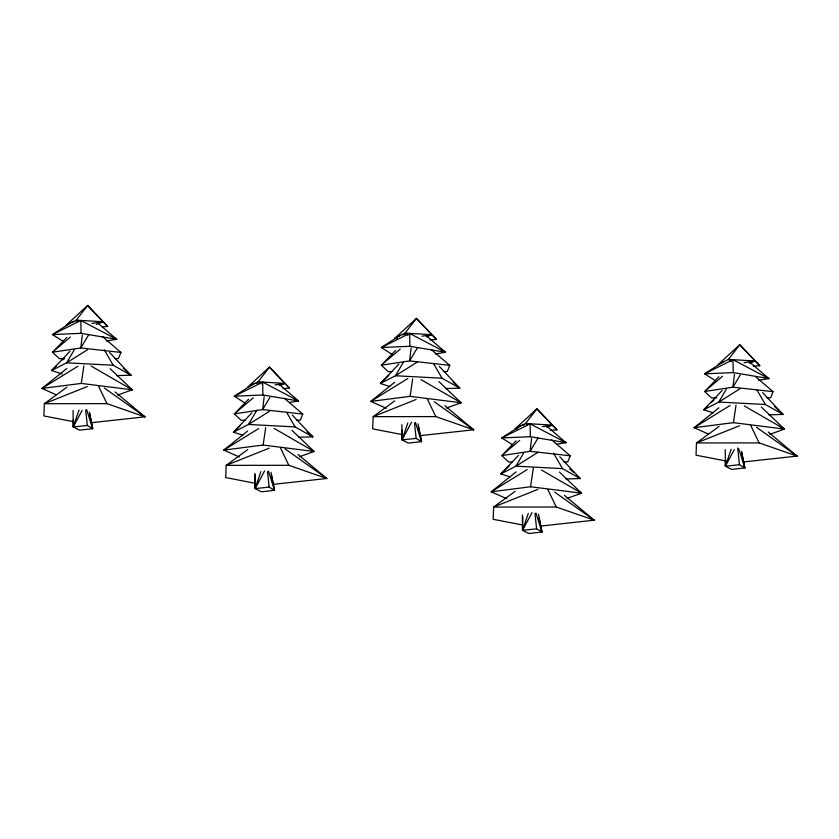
<?xml version="1.0" encoding="UTF-8"?>
<svg xmlns="http://www.w3.org/2000/svg" width="839" height="839" viewBox="0 0 839 839"><rect width="100%" height="100%" fill="white"/><g stroke="black" fill="none" stroke-linecap="round" stroke-linejoin="round"><path stroke-width="1.26" d="M73.413 419.531L73.224 426.936L79.548 430.155L92.678 428.677L89.469 412.127M255.402 475.021L255.066 488.581L261.39 491.801L274.521 490.333L271.06 472.504M402.29 430.019L402.038 439.888L408.362 443.097L421.493 441.629L418.032 423.8M522.844 516.73L522.519 530.3L528.832 533.51L541.963 532.041L538.502 514.213M725.525 460.024L725.368 466.19L731.692 469.4L744.822 467.931L741.613 451.382M82.316 335.055L80.806 347.954L52.479 352.233L59.359 358.641L64.498 358.641M264.159 396.7L262.649 409.6L234.322 413.879L241.202 420.297L245.051 420.287M411.131 347.996L409.621 360.896L381.294 365.185L388.174 371.593L392.023 371.593M531.601 438.409L530.091 451.309L501.764 455.598L508.644 462.006L512.493 462.006M734.461 374.299L732.95 387.199L704.624 391.488L711.503 397.896L716.642 397.885M66.763 368.573L41.95 388.447L81.278 383.413L83.869 365.94M247.62 431.015L223.793 450.103L263.121 445.058L265.711 427.596M394.592 382.322L370.765 401.399L410.093 396.354L412.683 378.892M516.058 471.938L491.235 491.811L530.563 486.767L533.331 468.057M718.918 407.827L694.094 427.701L733.422 422.657L736.013 405.195M79.013 410.04L73.224 426.936L87.319 425.467L92.678 428.677L89.511 413.27M260.856 471.686L255.066 488.581L269.162 487.123L274.521 490.333L271.354 474.926M407.827 422.982L402.038 439.888L416.134 438.419L421.493 441.629L418.325 426.222M528.297 513.395L522.519 530.3L536.603 528.832L541.963 532.041L539.068 517.925M731.157 449.284L725.368 466.19L739.463 464.722L744.822 467.931L741.655 452.525M102.368 336.502L120.91 352.422L118.467 358.568L114.618 358.568M284.211 398.158L302.753 414.067L300.31 420.224L296.461 420.224M431.183 349.454L449.725 365.364L447.281 371.52L443.432 371.52M551.653 439.867L570.195 455.787L567.751 461.932L563.902 461.932M755.488 376.596L773.055 391.666L770.611 397.822L766.762 397.822M82.159 410.365L73.224 426.936L73.066 410.428M264.6 470.91L255.066 488.581L254.92 473.353M411.571 422.206L402.038 439.888L401.891 424.649M532.041 512.619L522.519 530.3L522.361 515.062M734.303 449.62L725.368 466.19L725.211 449.683M74.356 349.601L66.659 362.815L51.599 370.555L62.233 373.953M256.849 410.156L248.501 424.461L233.441 432.211L242.891 435.231M403.181 362.553L395.473 375.757L380.413 383.507L389.862 386.527M523.651 452.966L515.943 466.169L500.883 473.92L510.332 476.94M726.501 388.856L718.803 402.059L703.743 409.81L713.192 412.83M88.672 334.74L80.806 347.954L120.91 352.422M269.854 397.487L262.649 409.6L302.753 414.067M417.486 347.682L409.621 360.896L449.725 365.364M537.956 438.094L530.091 451.309L570.195 455.787M740.166 375.085L732.95 387.199L773.055 391.666M70.067 351.142L51.599 370.555L56.244 366.129M251.91 412.788L233.441 432.211L239.944 426.013M398.882 364.084L380.413 383.507L388.772 375.536M518.471 455.43L500.883 473.92L509.242 465.949M722.211 390.397L703.743 409.81L707.455 406.265M66.774 337.488L52.479 352.233L70.413 337.016M248.617 399.133L234.322 413.879L253.252 397.822M395.589 350.429L381.294 365.185L400.224 349.118M516.058 440.842L501.764 455.598L519.698 440.37M718.918 376.732L704.624 391.488L722.557 376.26M62.736 359.931L64.593 358.159M711.168 402.72L713.958 400.067M397.287 338.578L394.812 338.274L416.438 318.432L436.437 339.428L429.998 339.879M517.757 429.002L515.282 428.687L536.908 408.845L556.907 429.841L550.468 430.292M66.931 387.167L44.331 403.706L43.89 415.945L73.203 421.618M247.746 449.568L226.173 465.362L225.733 477.59L255.046 483.264M394.718 400.874L373.145 416.658L372.705 428.886L402.017 434.56M515.188 491.287L493.615 507.071L493.175 519.299L522.487 524.973M719.075 426.422L696.475 442.961L696.034 455.189L726.616 461.114M253.388 383.884L234.322 396.218L245.061 403.066M400.36 335.181L381.305 347.524L392.033 354.362M520.83 425.593L501.774 437.937L512.503 444.775M723.69 361.483L704.634 373.827L715.363 380.665M87.634 349.632L66.659 362.815L113.202 365.259L130.915 375.19L116.747 375.62M269.476 411.278L248.501 424.461L295.045 426.915L312.758 436.836L298.59 437.266M417.549 361.882L395.473 375.757L442.017 378.211L459.73 388.142L445.561 388.562M538.019 452.294L515.943 466.169L562.487 468.623L580.2 478.555L566.031 478.975M739.778 388.877L718.803 402.059L765.346 404.513L783.06 414.445L768.891 414.865M77.891 366.244L41.95 388.447L56.255 394.802M258.643 428.561L223.793 450.103L239.283 456.982M407.796 378.515L370.765 401.399L386.265 408.278M527.175 469.599L491.235 491.811L506.735 498.702M730.035 405.489L694.094 427.701L708.399 434.057M394.812 338.274L405.069 333.104L416.438 318.432L436.437 339.428M515.282 428.687L525.539 423.517L536.908 408.845L556.907 429.841M79.705 321.022L52.479 334.572L63.219 341.41M289.539 402.468L298.516 400.948L262.68 382.112L234.322 396.218L262.911 394.991L298.516 400.948L279.922 384.944M435.231 353.985L445.488 352.244L409.652 333.408L381.305 347.524L409.893 346.297L445.488 352.244L426.894 336.24M528.99 424.387L501.774 437.937L530.363 436.71L565.958 442.656L547.364 426.652M731.849 360.277L704.634 373.827L733.213 372.6L768.818 378.546L749.237 361.703M87.329 386.527L44.331 403.706L106.993 403.653L144.906 416.836L91.084 422.741M269.172 448.173L226.173 465.362L288.836 465.299L326.749 478.492L272.927 484.397M416.144 399.469L373.145 416.658L435.808 416.595L473.72 429.788L419.899 435.693M537.809 489.41L493.615 507.071L556.278 507.008L594.19 520.201L540.368 526.105M739.474 425.782L696.475 442.961L759.138 442.898L797.05 456.091L743.228 461.995M96.244 324.399L103.166 321.757L107.623 326.476L102.473 326.843M279.24 385.604L285.008 383.402L289.465 388.132L283.026 388.583M426.212 336.9L431.98 334.698L405.069 333.104L408.006 335.222M546.682 427.324L552.45 425.111L525.539 423.517L527.49 424.933M749.542 363.203L755.31 361.001L759.767 365.731L753.328 366.182M117.659 395.075L132.258 389.82L110.14 368.688M299.502 456.731L314.101 451.466L291.982 430.344M446.484 408.027L461.083 402.762L438.954 381.64M566.954 498.439L581.553 493.175L559.424 472.053M769.803 434.329L784.402 429.065L761.361 407.062M73.874 321.788L71.546 322.239L52.479 334.572L81.068 333.345L116.673 339.292L98.079 323.288M76.192 321.347L78.509 320.907M402.689 334.74L405.006 334.3M255.717 383.444L258.034 383.004M521.994 425.373L524.323 424.933M106.417 341.043L116.673 339.292L113.475 337.299M758.561 380.287L768.818 378.546L764.549 375.893M556.981 444.188L565.958 442.656L563.829 441.324M91.902 323.435L103.166 321.757L87.623 305.49L65.998 325.333L76.244 320.152L87.623 305.49L107.623 326.476M421.975 336.198L431.98 334.698M275.003 384.902L285.008 383.402L269.466 367.136L247.841 386.978L258.097 381.808L269.466 367.136L289.465 388.132M744.046 362.689L755.31 361.001L739.767 344.735L718.142 364.577L728.399 359.407L739.767 344.735L759.767 365.731M542.445 426.611L552.45 425.111M103.166 321.757L76.244 320.152L78.205 321.568M755.31 361.001L728.399 359.407L731.335 361.525M285.008 383.402L258.097 381.808L261.023 383.926M733.422 422.657L784.402 429.065L781.057 427.103M410.093 396.354L461.083 402.762L458.849 401.451M81.278 383.413L132.258 389.82L130.024 388.499M263.121 445.058L314.101 451.466L274.049 428.351M530.563 486.767L581.553 493.175L541.491 470.06M734.135 360.319L768.818 378.546M565.958 442.656L530.122 423.821L530.363 436.71M81.991 321.064L116.673 339.292M793.652 454.256L797.05 456.091L768.272 432.043M470.322 427.953L473.72 429.788L444.943 405.73M590.792 518.366L594.19 520.201L564.416 495.314M323.351 476.657L326.749 478.492L297.971 454.434M142.64 415.62L144.906 416.836L115.132 391.96M744.35 405.95L784.402 429.065M421.021 379.648L461.083 402.762M91.094 366.056L132.258 389.82M441.22 349.58L445.488 352.244M295.318 398.955L298.516 400.948M456.542 385.95L459.73 388.142L439.269 366.328M578.071 477.097L580.2 478.555L559.739 456.741M309.57 434.654L312.758 436.836L292.297 415.032M128.787 373.733L130.915 375.19L109.563 352.432M756.505 427.271L797.05 456.091M434.235 401.724L473.72 429.788M554.715 492.136L594.19 520.201M285.134 448.907L326.749 478.492M104.361 388.017L144.906 416.836M774.47 406.485L783.06 414.445L762.599 392.631M569.712 468.823L573.519 472.357M576.383 475.01L580.2 478.555M453.05 381.944L459.73 388.142M307.032 431.529L312.758 436.836M123.281 368.111L130.915 375.19M540.683 529.849L541.963 532.041L535.932 512.975M757.04 390.114L765.346 404.513M553.541 453.112L562.487 468.623M433.711 363.811L442.017 378.211M286.739 412.515L295.045 426.915M104.256 349.748L113.202 365.259M750.716 425.446L759.138 442.898M547.857 489.557L556.278 507.008M427.387 399.144L435.808 416.595M280.415 447.848L288.836 465.299M98.572 386.192L106.993 403.653M738.792 448.865L744.822 467.931M415.462 422.552L421.493 441.629M268.49 471.256L274.521 490.333M86.648 409.61L92.678 428.677M737.691 447.963L739.463 464.722M534.967 513.363L536.603 528.832M414.497 422.95L416.134 438.419M267.526 471.644L269.162 487.123M85.683 409.998L87.319 425.467M732.982 359.711L733.213 372.6M409.652 333.408L409.893 346.297M262.68 382.112L262.911 394.991M80.838 320.456L81.068 333.345"/></g></svg>
